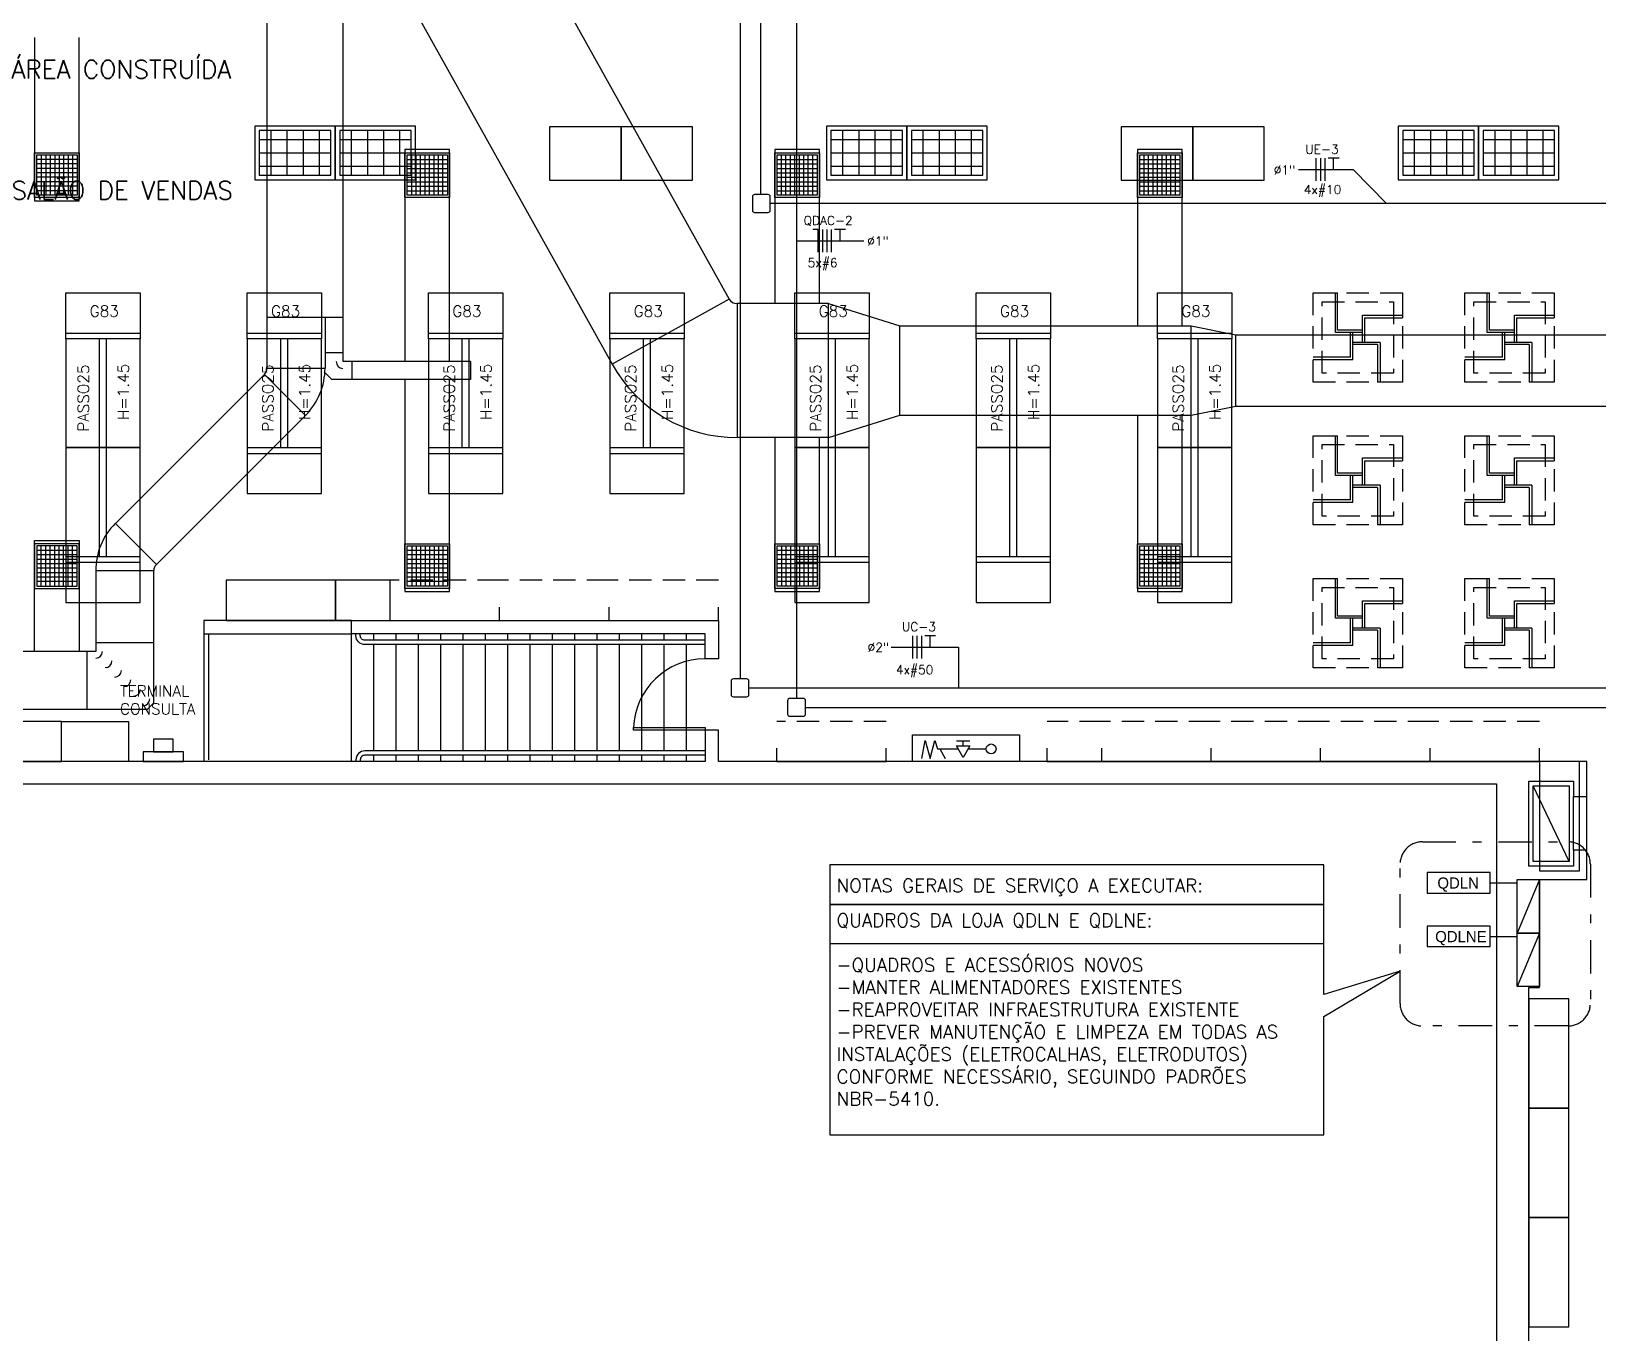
# Model space of a CAD drawing. Header units: metres. Extents: x -367 to 374, y -238 to 224.
# Drawn here: x 227.61 to 245.14, y 193.85 to 208.43 of the extents above; entities that cross this region are included whole.
import ezdxf
from ezdxf.enums import TextEntityAlignment as Align

# ---------------------------------------------------------------- set-up
doc = ezdxf.new("R2010")
doc.units = ezdxf.units.M
for name, pattern in [('CONTINOUS', [0]), ('CONTINU', [0]), ('DASHDOT2', [0.5, 0.25, -0.125, 0, -0.125]), ('LA_BAU_BASES GERAIS_R00$0$LA_BAU_MERC_R01$0$HIDDEN', [0.375, 0.25, -0.125])]:
    doc.linetypes.add(name, pattern=pattern)
for name, color, linetype in [('EL-FIO', 3, 'Continuous'), ('ELE-ALIMENTADORES', 160, 'Continuous'), ('ELETRODUTO', 3, 'Continuous'), ('FOLHA', 2, 'Continuous'), ('LA_BAU_BASES GERAIS_R00$0$ARQ-XREF-ATT', 8, 'Continuous'), ('LA_BAU_BASES GERAIS_R00$0$BASE', 253, 'Continuous'), ('LA_BAU_BASES GERAIS_R00$0$dutos', 31, 'Continuous'), ('LA_BAU_BASES GERAIS_R00$0$QUADROS', 7, 'Continuous')]:
    doc.layers.add(name, color=color, linetype=linetype)
doc.styles.add('LA_BAU_BASES GERAIS_R00$0$LA_BAU_MERC_R01$0$R40-125-RS', font='romans.shx', dxfattribs={"height": 0.1248})
doc.styles.add('LA_BAU_BASES GERAIS_R00$0$LA_BAU_MERC_R01$0$RS80', font='ROMANS', dxfattribs={"height": 0.18})
doc.styles.add('LA_BAU_BASES GERAIS_R00$0$R60-125-RS', font='romans.shx', dxfattribs={"height": 0.19})
doc.styles.add('LA_BAU_BASES GERAIS_R00$0$R80-100-RS', font='romans.shx', dxfattribs={"height": 0.203})
doc.styles.add('LA_BAU_BASES GERAIS_R00$0$Standard', font='txt')
doc.styles.get("Standard").update_dxf_attribs({"font": 'romans.shx'})

# ---------------------------------------------------------------- blocks, each defined once
blk = doc.blocks.new('LA_BAU_BASES GERAIS_R00$0$LA_BAU_ALVENARIA TÉRREO_R01')
at = {"layer": 'LA_BAU_BASES GERAIS_R00$0$BASE', "linetype": 'Continuous'}
for p, q in [((229.54, 201.68), (229.54, 200.25)), ((229.59, 201.68), (229.59, 200.269)), ((231.19, 200.25), (231.19, 201.68)), ((231.44, 201.61), (231.44, 201.68)), ((231.69, 201.61), (231.69, 201.68)), ((231.94, 201.61), (231.94, 201.68)), ((232.19, 201.61), (232.19, 201.68)), ((232.44, 201.61), (232.44, 201.68)), ((232.69, 201.61), (232.69, 201.68)), ((232.94, 201.61), (232.94, 201.68)), ((233.19, 201.61), (233.19, 201.68)), ((233.44, 201.61), (233.44, 201.68)), ((233.69, 201.61), (233.69, 201.68)), ((233.94, 201.61), (233.94, 201.68)), ((234.19, 201.61), (234.19, 201.68)), ((234.44, 201.61), (234.44, 201.68)), ((234.69, 201.61), (234.69, 201.68)), ((234.94, 201.61), (234.94, 201.68)), ((231.44, 200.37), (231.44, 201.56)), ((231.69, 200.37), (231.69, 201.56)), ((231.94, 200.37), (231.94, 201.56)), ((232.19, 200.37), (232.19, 201.56)), ((232.44, 200.37), (232.44, 201.56)), ((232.69, 200.37), (232.69, 201.56)), ((232.94, 200.37), (232.94, 201.56)), ((233.19, 200.37), (233.19, 201.56)), ((233.44, 200.37), (233.44, 201.56)), ((233.69, 200.37), (233.69, 201.56)), ((233.94, 200.37), (233.94, 201.56)), ((234.19, 200.37), (234.19, 201.56)), ((234.44, 200.37), (234.44, 201.56)), ((234.69, 200.37), (234.69, 201.56)), ((234.94, 200.37), (234.94, 201.56)), ((237.575, 200.285), (237.612, 200.487)), ((237.612, 200.487), (237.671, 200.285)), ((237.671, 200.285), (237.721, 200.487)), ((237.721, 200.487), (237.751, 200.392)), ((237.964, 200.482), (238.115, 200.482)), ((238.039, 200.427), (238.039, 200.482)), ((231.44, 200.25), (231.44, 200.32)), ((231.69, 200.25), (231.69, 200.32)), ((231.94, 200.25), (231.94, 200.32)), ((232.19, 200.25), (232.19, 200.32)), ((232.44, 200.25), (232.44, 200.32)), ((232.69, 200.25), (232.69, 200.32)), ((232.94, 200.25), (232.94, 200.32)), ((233.19, 200.25), (233.19, 200.32)), ((233.44, 200.25), (233.44, 200.32)), ((233.69, 200.25), (233.69, 200.32)), ((233.94, 200.25), (233.94, 200.32)), ((234.19, 200.25), (234.19, 200.32)), ((234.44, 200.25), (234.44, 200.32)), ((234.69, 200.25), (234.69, 200.32)), ((234.94, 200.25), (234.94, 200.32)), ((237.751, 200.392), (237.984, 200.392)), ((237.776, 200.391), (237.838, 200.285)), ((238.094, 200.392), (238.297, 200.392)), ((244.822, 199.13), (244.42, 199.98)), ((244.872, 199.259), (244.872, 199.86)), ((245.022, 199.259), (245.022, 199.86))]:
    blk.add_line(p, q, dxfattribs=at)
for points in [[(231.19, 201.83), (229.54, 201.83), (229.54, 201.68), (231.19, 201.68)], [(244.37, 177.984), (244.37, 197.72), (244.49, 197.72), (244.49, 198.93), (245.022, 198.93), (245.022, 199.259), (244.872, 199.259), (244.872, 199.08), (244.37, 199.08), (244.37, 200.03), (244.872, 200.03), (244.872, 199.86), (245.022, 199.86), (245.022, 200.25), (235.3, 200.25), (235.3, 200.601), (235.15, 200.601), (235.15, 200.25), (200.064, 200.25)], [(200.03, 200.25), (200, 200.25), (200, 200), (244.01, 200), (244.01, 177.95), (244.37, 177.95), (244.37, 177.95)]]:
    blk.add_lwpolyline(points, dxfattribs=at)
for points in [[(235.15, 201.401), (235.15, 201.68), (231.19, 201.68), (231.19, 201.83), (235.3, 201.83), (235.3, 201.401)], [(234.35, 200.601), (234.35, 200.631), (235.15, 200.631), (235.15, 200.601)], [(237.47, 200.25), (237.47, 200.55), (238.67, 200.55), (238.67, 200.25)], [(237.964, 200.427), (238.115, 200.427), (238.039, 200.296)], [(244.42, 199.13), (244.42, 199.98), (244.822, 199.98), (244.822, 199.13)]]:
    blk.add_lwpolyline(points, close=True, dxfattribs=at)
for points in [[(235.15, 201.56), (231.34, 201.56, -0.414214), (231.24, 201.66), (231.24, 201.68)], [(235.15, 201.61), (231.34, 201.61, -0.414214), (231.29, 201.66), (231.29, 201.68)], [(235.15, 200.37), (231.34, 200.37, 0.414214), (231.24, 200.27), (231.24, 200.25)], [(235.15, 200.32), (231.34, 200.32, 0.414214), (231.29, 200.27), (231.29, 200.25)]]:
    blk.add_lwpolyline(points, format="xyb", dxfattribs=at)
blk.add_circle((238.352, 200.392), 0.0549, dxfattribs=at)
blk.add_arc((235.149, 200.601), 0.8, 89.9598, 177.8524, dxfattribs=at)
blk = doc.blocks.new('LA_BAU_BASES GERAIS_R00$0$LA_BAU_MERC_R01')
at = {"layer": 'LA_BAU_BASES GERAIS_R00$0$BASE'}
for p, q in [((230.109, 207.367), (230.109, 206.767)), ((231.009, 207.367), (230.109, 207.367)), ((230.159, 207.317), (230.159, 206.817)), ((230.959, 207.317), (230.159, 207.317)), ((230.289, 207.317), (230.289, 206.817)), ((230.469, 207.317), (230.469, 206.817)), ((230.649, 207.317), (230.649, 206.817)), ((230.829, 207.317), (230.829, 206.817)), ((230.959, 206.817), (230.959, 207.317)), ((231.009, 206.767), (231.009, 207.367)), ((231.009, 207.367), (231.009, 206.767)), ((231.909, 207.367), (231.009, 207.367)), ((231.059, 207.317), (231.059, 206.817)), ((231.859, 207.317), (231.059, 207.317)), ((231.189, 207.317), (231.189, 206.817)), ((231.369, 207.317), (231.369, 206.817)), ((231.549, 207.317), (231.549, 206.817)), ((231.729, 207.317), (231.729, 206.817)), ((231.859, 206.817), (231.859, 207.317)), ((231.909, 206.767), (231.909, 207.367)), ((233.409, 207.361), (233.409, 206.761)), ((234.209, 207.361), (233.409, 207.361)), ((234.209, 207.361), (234.209, 206.761)), ((235.009, 207.361), (234.209, 207.361)), ((234.209, 206.761), (234.209, 207.361)), ((235.009, 206.761), (235.009, 207.361)), ((236.509, 207.367), (236.509, 206.767)), ((237.409, 207.367), (236.509, 207.367)), ((236.559, 207.317), (236.559, 206.817)), ((237.359, 207.317), (236.559, 207.317)), ((236.689, 207.317), (236.689, 206.817)), ((236.869, 207.317), (236.869, 206.817)), ((237.049, 207.317), (237.049, 206.817)), ((237.229, 207.317), (237.229, 206.817)), ((237.359, 206.817), (237.359, 207.317)), ((237.409, 206.767), (237.409, 207.367)), ((237.409, 207.367), (237.409, 206.767)), ((238.309, 207.367), (237.409, 207.367)), ((237.459, 207.317), (237.459, 206.817)), ((238.259, 207.317), (237.459, 207.317)), ((237.589, 207.317), (237.589, 206.817)), ((237.769, 207.317), (237.769, 206.817)), ((237.949, 207.317), (237.949, 206.817)), ((238.129, 207.317), (238.129, 206.817)), ((238.259, 206.817), (238.259, 207.317)), ((238.309, 206.767), (238.309, 207.367)), ((239.809, 207.361), (239.809, 206.761)), ((240.609, 207.361), (239.809, 207.361)), ((240.609, 207.361), (240.609, 206.761)), ((241.409, 207.361), (240.609, 207.361)), ((240.609, 206.761), (240.609, 207.361)), ((241.409, 206.761), (241.409, 207.361)), ((242.909, 207.367), (242.909, 206.767)), ((243.809, 207.367), (242.909, 207.367)), ((242.959, 207.317), (242.959, 206.817)), ((243.759, 207.317), (242.959, 207.317)), ((243.089, 207.317), (243.089, 206.817)), ((243.269, 207.317), (243.269, 206.817)), ((243.449, 207.317), (243.449, 206.817)), ((243.629, 207.317), (243.629, 206.817)), ((243.759, 206.817), (243.759, 207.317)), ((243.809, 206.767), (243.809, 207.367)), ((243.809, 207.367), (243.809, 206.767)), ((244.709, 207.367), (243.809, 207.367)), ((243.859, 207.317), (243.859, 206.817)), ((244.659, 207.317), (243.859, 207.317)), ((243.989, 207.317), (243.989, 206.817)), ((244.169, 207.317), (244.169, 206.817)), ((244.349, 207.317), (244.349, 206.817)), ((244.529, 207.317), (244.529, 206.817)), ((244.659, 206.817), (244.659, 207.317)), ((244.709, 206.767), (244.709, 207.367)), ((230.159, 207.217), (230.959, 207.217)), ((231.059, 207.217), (231.859, 207.217)), ((236.559, 207.217), (237.359, 207.217)), ((237.459, 207.217), (238.259, 207.217)), ((242.959, 207.217), (243.759, 207.217)), ((243.859, 207.217), (244.659, 207.217)), ((230.159, 207.067), (230.959, 207.067)), ((230.159, 206.917), (230.959, 206.917)), ((231.059, 207.067), (231.859, 207.067)), ((231.059, 206.917), (231.859, 206.917)), ((236.559, 207.067), (237.359, 207.067)), ((236.559, 206.917), (237.359, 206.917)), ((237.459, 207.067), (238.259, 207.067)), ((237.459, 206.917), (238.259, 206.917)), ((242.959, 207.067), (243.759, 207.067)), ((242.959, 206.917), (243.759, 206.917)), ((243.859, 207.067), (244.659, 207.067)), ((243.859, 206.917), (244.659, 206.917)), ((230.109, 206.767), (231.009, 206.767)), ((230.159, 206.817), (230.959, 206.817)), ((231.009, 206.767), (231.909, 206.767)), ((231.059, 206.817), (231.859, 206.817)), ((233.409, 206.761), (234.209, 206.761)), ((234.209, 206.761), (235.009, 206.761)), ((236.509, 206.767), (237.409, 206.767)), ((236.559, 206.817), (237.359, 206.817)), ((237.409, 206.767), (238.309, 206.767)), ((237.459, 206.817), (238.259, 206.817)), ((239.809, 206.761), (240.609, 206.761)), ((240.609, 206.761), (241.409, 206.761)), ((242.909, 206.767), (243.809, 206.767)), ((242.959, 206.817), (243.759, 206.817)), ((243.809, 206.767), (244.709, 206.767)), ((243.859, 206.817), (244.659, 206.817)), ((242.206, 205.5), (242.231, 205.5)), ((243.906, 205.5), (243.931, 205.5)), ((242.956, 205.25), (242.956, 205.22)), ((244.656, 205.25), (244.656, 205.22)), ((228.825, 204.986), (227.995, 204.986)), ((227.995, 204.986), (227.995, 203.766)), ((228.37, 203.766), (228.37, 204.986)), ((228.45, 203.766), (228.45, 204.986)), ((228.825, 203.766), (228.825, 204.986)), ((230.855, 204.986), (230.025, 204.986)), ((230.025, 204.986), (230.025, 203.766)), ((230.4, 203.766), (230.4, 204.986)), ((230.48, 203.766), (230.48, 204.986)), ((230.855, 203.766), (230.855, 204.986)), ((232.885, 204.986), (232.055, 204.986)), ((232.055, 204.986), (232.055, 203.766)), ((232.43, 203.766), (232.43, 204.986)), ((232.51, 203.766), (232.51, 204.986)), ((232.885, 203.766), (232.885, 204.986)), ((234.915, 204.986), (234.085, 204.986)), ((234.085, 204.986), (234.085, 203.766)), ((234.46, 203.766), (234.46, 204.986)), ((234.54, 203.766), (234.54, 204.986)), ((234.915, 203.766), (234.915, 204.986)), ((236.986, 204.986), (236.156, 204.986)), ((236.156, 204.986), (236.156, 203.766)), ((236.531, 203.766), (236.531, 204.986)), ((236.611, 203.766), (236.611, 204.986)), ((236.986, 203.766), (236.986, 204.986)), ((239.016, 204.986), (238.186, 204.986)), ((238.186, 204.986), (238.186, 203.766)), ((238.561, 203.766), (238.561, 204.986)), ((238.641, 203.766), (238.641, 204.986)), ((239.016, 203.766), (239.016, 204.986)), ((241.046, 204.986), (240.216, 204.986)), ((240.216, 204.986), (240.216, 203.766)), ((240.591, 203.766), (240.591, 204.986)), ((240.671, 203.766), (240.671, 204.986)), ((241.046, 203.766), (241.046, 204.986)), ((242.706, 204.5), (242.676, 204.5)), ((244.406, 204.5), (244.376, 204.5)), ((228.825, 203.766), (227.995, 203.766)), ((227.995, 203.766), (227.995, 202.546)), ((227.995, 203.766), (228.825, 203.766)), ((228.37, 202.546), (228.37, 203.766)), ((228.45, 202.546), (228.45, 203.766)), ((228.825, 202.546), (228.825, 203.766)), ((230.025, 203.766), (230.855, 203.766)), ((232.055, 203.766), (232.885, 203.766)), ((234.085, 203.766), (234.915, 203.766)), ((236.156, 203.766), (236.986, 203.766)), ((236.986, 203.766), (236.156, 203.766)), ((236.156, 203.766), (236.156, 202.546)), ((236.531, 202.546), (236.531, 203.766)), ((236.611, 202.546), (236.611, 203.766)), ((236.986, 202.546), (236.986, 203.766)), ((238.186, 203.766), (239.016, 203.766)), ((239.016, 203.766), (238.186, 203.766)), ((238.186, 203.766), (238.186, 202.546)), ((238.561, 202.546), (238.561, 203.766)), ((238.641, 202.546), (238.641, 203.766)), ((239.016, 202.546), (239.016, 203.766)), ((240.216, 203.766), (241.046, 203.766)), ((241.046, 203.766), (240.216, 203.766)), ((240.216, 203.766), (240.216, 202.546)), ((240.591, 202.546), (240.591, 203.766)), ((240.671, 202.546), (240.671, 203.766)), ((241.046, 202.546), (241.046, 203.766)), ((242.206, 203.9), (242.231, 203.9)), ((243.906, 203.9), (243.931, 203.9)), ((242.956, 203.65), (242.956, 203.62)), ((244.656, 203.65), (244.656, 203.62)), ((242.706, 202.9), (242.676, 202.9)), ((244.406, 202.9), (244.376, 202.9)), ((227.995, 202.546), (228.825, 202.546)), ((236.156, 202.546), (236.986, 202.546)), ((238.186, 202.546), (239.016, 202.546)), ((240.216, 202.546), (241.046, 202.546)), ((229.787, 202.28), (229.787, 201.83)), ((231.012, 202.28), (229.787, 202.28)), ((231.012, 202.28), (231.012, 201.83)), ((231.625, 202.28), (231.012, 202.28)), ((231.012, 201.83), (231.012, 202.28)), ((231.625, 201.83), (231.625, 202.28)), ((242.206, 202.3), (242.231, 202.3)), ((243.906, 202.3), (243.931, 202.3)), ((242.956, 202.05), (242.956, 202.02)), ((244.656, 202.05), (244.656, 202.02)), ((229.787, 201.83), (231.012, 201.83)), ((231.012, 201.83), (231.625, 201.83)), ((231.625, 201.83), (231.625, 201.98)), ((231.625, 201.83), (232.85, 201.83)), ((232.85, 201.83), (232.85, 201.98)), ((232.85, 201.83), (232.85, 201.98)), ((232.85, 201.83), (234.075, 201.83)), ((234.075, 201.83), (234.075, 201.98)), ((234.075, 201.83), (234.075, 201.98)), ((234.075, 201.83), (235.3, 201.83)), ((235.3, 201.83), (235.3, 201.98)), ((242.706, 201.3), (242.676, 201.3)), ((244.406, 201.3), (244.376, 201.3)), ((227.946, 200.7), (226.721, 200.7)), ((227.946, 200.7), (228.696, 200.7)), ((227.946, 200.25), (227.946, 200.7)), ((227.946, 200.25), (227.946, 200.7)), ((228.696, 200.7), (228.696, 200.25)), ((229.195, 200.5), (228.975, 200.5)), ((228.975, 200.5), (228.975, 200.36)), ((229.195, 200.36), (229.195, 200.5)), ((229.31, 200.36), (228.86, 200.36)), ((228.86, 200.36), (228.86, 200.25)), ((228.975, 200.36), (229.195, 200.36)), ((229.31, 200.25), (229.31, 200.36)), ((235.951, 200.25), (235.951, 200.4)), ((237.176, 200.25), (237.176, 200.4)), ((238.978, 200.25), (238.978, 200.4)), ((239.59, 200.25), (239.59, 200.4)), ((239.59, 200.25), (239.59, 200.4)), ((240.815, 200.25), (240.815, 200.4)), ((240.815, 200.25), (240.815, 200.4)), ((242.04, 200.25), (242.04, 200.4)), ((242.04, 200.25), (242.04, 200.4)), ((243.265, 200.25), (243.265, 200.4)), ((243.265, 200.25), (243.265, 200.4)), ((244.49, 200.25), (244.49, 200.4)), ((226.721, 200.25), (227.946, 200.25)), ((228.696, 200.25), (227.946, 200.25)), ((228.86, 200.25), (229.31, 200.25)), ((235.951, 200.25), (237.176, 200.25)), ((238.978, 200.25), (239.59, 200.25)), ((239.59, 200.25), (240.815, 200.25)), ((240.815, 200.25), (242.04, 200.25)), ((242.04, 200.25), (243.265, 200.25)), ((243.265, 200.25), (244.49, 200.25)), ((244.49, 200.25), (244.49, 199.025)), ((244.94, 200.25), (244.49, 200.25)), ((244.94, 199.025), (244.94, 200.25)), ((244.49, 199.025), (244.94, 199.025)), ((244.37, 197.594), (244.37, 196.369)), ((244.82, 197.594), (244.37, 197.594)), ((244.82, 196.369), (244.82, 197.594)), ((244.37, 196.369), (244.82, 196.369)), ((244.37, 196.369), (244.37, 195.144)), ((244.82, 196.369), (244.37, 196.369)), ((244.82, 195.144), (244.82, 196.369)), ((244.37, 195.144), (244.82, 195.144)), ((244.37, 195.144), (244.37, 193.919)), ((244.82, 195.144), (244.37, 195.144)), ((244.82, 193.919), (244.82, 195.144)), ((244.37, 193.919), (244.82, 193.919))]:
    blk.add_line(p, q, dxfattribs=at)
at = {"layer": 'LA_BAU_BASES GERAIS_R00$0$BASE', "linetype": 'Continuous'}
for p, q in [((227.995, 205.5), (228.825, 205.5)), ((227.995, 204.986), (227.995, 205.5)), ((228.825, 205.5), (228.825, 204.986)), ((230.025, 205.5), (230.855, 205.5)), ((230.025, 204.986), (230.025, 205.5)), ((230.855, 205.5), (230.855, 204.986)), ((232.055, 205.5), (232.885, 205.5)), ((232.055, 204.986), (232.055, 205.5)), ((232.885, 205.5), (232.885, 204.986)), ((234.085, 205.5), (234.915, 205.5)), ((234.085, 204.986), (234.085, 205.5)), ((234.915, 205.5), (234.915, 204.986)), ((236.156, 205.5), (236.986, 205.5)), ((236.156, 204.986), (236.156, 205.5)), ((236.986, 205.5), (236.986, 204.986)), ((238.186, 205.5), (239.016, 205.5)), ((238.186, 204.986), (238.186, 205.5)), ((239.016, 205.5), (239.016, 204.986)), ((240.216, 205.5), (241.046, 205.5)), ((240.216, 204.986), (240.216, 205.5)), ((241.046, 205.5), (241.046, 204.986)), ((242.206, 205.055), (242.206, 205.5)), ((242.231, 205.08), (242.231, 205.5)), ((243.906, 205.055), (243.906, 205.5)), ((243.931, 205.08), (243.931, 205.5)), ((242.511, 204.945), (242.511, 205.25)), ((242.511, 205.25), (242.956, 205.25)), ((242.536, 204.945), (242.536, 205.22)), ((242.536, 205.22), (242.956, 205.22)), ((244.211, 204.945), (244.211, 205.25)), ((244.211, 205.25), (244.656, 205.25)), ((244.236, 204.945), (244.236, 205.22)), ((244.236, 205.22), (244.656, 205.22)), ((227.995, 205.05), (228.825, 205.05)), ((230.025, 205.05), (230.855, 205.05)), ((232.055, 205.05), (232.885, 205.05)), ((234.085, 205.05), (234.915, 205.05)), ((236.156, 205.05), (236.986, 205.05)), ((238.186, 205.05), (239.016, 205.05)), ((240.216, 205.05), (241.046, 205.05)), ((242.511, 205.055), (242.206, 205.055)), ((242.511, 205.08), (242.231, 205.08)), ((242.376, 204.78), (242.376, 205.055)), ((242.401, 204.75), (242.401, 205.055)), ((244.211, 205.055), (243.906, 205.055)), ((244.211, 205.08), (243.931, 205.08)), ((244.076, 204.78), (244.076, 205.055)), ((244.101, 204.75), (244.101, 205.055)), ((242.706, 204.945), (242.401, 204.945)), ((242.676, 204.92), (242.401, 204.92)), ((242.676, 204.92), (242.676, 204.5)), ((242.706, 204.945), (242.706, 204.5)), ((244.406, 204.945), (244.101, 204.945)), ((244.376, 204.92), (244.101, 204.92)), ((244.376, 204.92), (244.376, 204.5)), ((244.406, 204.945), (244.406, 204.5)), ((242.376, 204.78), (241.956, 204.78)), ((242.401, 204.75), (241.956, 204.75)), ((244.076, 204.78), (243.656, 204.78)), ((244.101, 204.75), (243.656, 204.75)), ((230.025, 203.766), (230.025, 203.252)), ((230.025, 203.766), (230.025, 203.702)), ((230.855, 203.252), (230.855, 203.766)), ((230.855, 203.702), (230.855, 203.766)), ((232.055, 203.766), (232.055, 203.252)), ((232.055, 203.766), (232.055, 203.702)), ((232.885, 203.252), (232.885, 203.766)), ((232.885, 203.702), (232.885, 203.766)), ((234.085, 203.766), (234.085, 203.252)), ((234.085, 203.766), (234.085, 203.702)), ((234.915, 203.252), (234.915, 203.766)), ((234.915, 203.702), (234.915, 203.766)), ((242.206, 203.455), (242.206, 203.9)), ((242.231, 203.48), (242.231, 203.9)), ((243.906, 203.455), (243.906, 203.9)), ((243.931, 203.48), (243.931, 203.9)), ((230.025, 203.702), (230.855, 203.702)), ((230.025, 203.702), (230.855, 203.702)), ((232.055, 203.702), (232.885, 203.702)), ((232.055, 203.702), (232.885, 203.702)), ((234.085, 203.702), (234.915, 203.702)), ((234.085, 203.702), (234.915, 203.702)), ((242.511, 203.345), (242.511, 203.65)), ((242.511, 203.65), (242.956, 203.65)), ((242.536, 203.345), (242.536, 203.62)), ((242.536, 203.62), (242.956, 203.62)), ((244.211, 203.345), (244.211, 203.65)), ((244.211, 203.65), (244.656, 203.65)), ((244.236, 203.345), (244.236, 203.62)), ((244.236, 203.62), (244.656, 203.62)), ((242.511, 203.455), (242.206, 203.455)), ((242.511, 203.48), (242.231, 203.48)), ((242.376, 203.18), (242.376, 203.455)), ((242.401, 203.15), (242.401, 203.455)), ((244.211, 203.455), (243.906, 203.455)), ((244.211, 203.48), (243.931, 203.48)), ((244.076, 203.18), (244.076, 203.455)), ((244.101, 203.15), (244.101, 203.455)), ((230.025, 203.252), (230.855, 203.252)), ((232.055, 203.252), (232.885, 203.252)), ((234.085, 203.252), (234.915, 203.252)), ((242.706, 203.345), (242.401, 203.345)), ((242.676, 203.32), (242.401, 203.32)), ((242.676, 203.32), (242.676, 202.9)), ((242.706, 203.345), (242.706, 202.9)), ((244.406, 203.345), (244.101, 203.345)), ((244.376, 203.32), (244.101, 203.32)), ((244.376, 203.32), (244.376, 202.9)), ((244.406, 203.345), (244.406, 202.9)), ((242.376, 203.18), (241.956, 203.18)), ((242.401, 203.15), (241.956, 203.15)), ((244.076, 203.18), (243.656, 203.18)), ((244.101, 203.15), (243.656, 203.15)), ((227.995, 202.546), (227.995, 202.032)), ((227.995, 202.546), (227.995, 202.482)), ((228.825, 202.032), (228.825, 202.546)), ((228.825, 202.482), (228.825, 202.546)), ((236.156, 202.546), (236.156, 202.032)), ((236.986, 202.032), (236.986, 202.546)), ((238.186, 202.546), (238.186, 202.032)), ((239.016, 202.032), (239.016, 202.546)), ((240.216, 202.546), (240.216, 202.032)), ((241.046, 202.032), (241.046, 202.546)), ((227.995, 202.482), (228.825, 202.482)), ((227.995, 202.482), (228.825, 202.482)), ((236.156, 202.482), (236.986, 202.482)), ((238.186, 202.482), (239.016, 202.482)), ((240.216, 202.482), (241.046, 202.482)), ((242.206, 201.855), (242.206, 202.3)), ((242.231, 201.88), (242.231, 202.3)), ((243.906, 201.855), (243.906, 202.3)), ((243.931, 201.88), (243.931, 202.3)), ((227.995, 202.032), (228.825, 202.032)), ((236.156, 202.032), (236.986, 202.032)), ((238.186, 202.032), (239.016, 202.032)), ((240.216, 202.032), (241.046, 202.032)), ((242.511, 201.745), (242.511, 202.05)), ((242.511, 202.05), (242.956, 202.05)), ((242.536, 201.745), (242.536, 202.02)), ((242.536, 202.02), (242.956, 202.02)), ((244.211, 201.745), (244.211, 202.05)), ((244.211, 202.05), (244.656, 202.05)), ((244.236, 201.745), (244.236, 202.02)), ((244.236, 202.02), (244.656, 202.02)), ((242.511, 201.855), (242.206, 201.855)), ((242.511, 201.88), (242.231, 201.88)), ((242.376, 201.58), (242.376, 201.855)), ((242.401, 201.55), (242.401, 201.855)), ((244.211, 201.855), (243.906, 201.855)), ((244.211, 201.88), (243.931, 201.88)), ((244.076, 201.58), (244.076, 201.855)), ((244.101, 201.55), (244.101, 201.855)), ((242.706, 201.745), (242.401, 201.745)), ((242.676, 201.72), (242.401, 201.72)), ((242.676, 201.72), (242.676, 201.3)), ((242.706, 201.745), (242.706, 201.3)), ((244.406, 201.745), (244.101, 201.745)), ((244.376, 201.72), (244.101, 201.72)), ((244.376, 201.72), (244.376, 201.3)), ((244.406, 201.745), (244.406, 201.3)), ((242.376, 201.58), (241.956, 201.58)), ((242.401, 201.55), (241.956, 201.55)), ((244.076, 201.58), (243.656, 201.58)), ((244.101, 201.55), (243.656, 201.55))]:
    blk.add_line(p, q, dxfattribs=at)
at = {"layer": 'LA_BAU_BASES GERAIS_R00$0$BASE', "linetype": 'LA_BAU_BASES GERAIS_R00$0$LA_BAU_MERC_R01$0$HIDDEN'}
for p, q in [((241.956, 205.5), (242.956, 205.5)), ((241.956, 204.5), (241.956, 205.5)), ((242.056, 205.4), (242.856, 205.4)), ((242.056, 204.6), (242.056, 205.4)), ((242.856, 205.4), (242.856, 204.6)), ((242.956, 205.5), (242.956, 204.5)), ((243.656, 205.5), (244.656, 205.5)), ((243.656, 204.5), (243.656, 205.5)), ((243.756, 205.4), (244.556, 205.4)), ((243.756, 204.6), (243.756, 205.4)), ((244.556, 205.4), (244.556, 204.6)), ((244.656, 205.5), (244.656, 204.5)), ((242.956, 204.5), (241.956, 204.5)), ((242.856, 204.6), (242.056, 204.6)), ((244.656, 204.5), (243.656, 204.5)), ((244.556, 204.6), (243.756, 204.6)), ((241.956, 203.9), (242.956, 203.9)), ((241.956, 202.9), (241.956, 203.9)), ((242.056, 203.8), (242.856, 203.8)), ((242.056, 203), (242.056, 203.8)), ((242.856, 203.8), (242.856, 203)), ((242.956, 203.9), (242.956, 202.9)), ((243.656, 203.9), (244.656, 203.9)), ((243.656, 202.9), (243.656, 203.9)), ((243.756, 203.8), (244.556, 203.8)), ((243.756, 203), (243.756, 203.8)), ((244.556, 203.8), (244.556, 203)), ((244.656, 203.9), (244.656, 202.9)), ((242.956, 202.9), (241.956, 202.9)), ((242.856, 203), (242.056, 203)), ((244.656, 202.9), (243.656, 202.9)), ((244.556, 203), (243.756, 203)), ((232.85, 202.28), (231.625, 202.28)), ((234.075, 202.28), (232.85, 202.28)), ((235.3, 202.28), (234.075, 202.28)), ((241.956, 202.3), (242.956, 202.3)), ((241.956, 201.3), (241.956, 202.3)), ((242.056, 202.2), (242.856, 202.2)), ((242.056, 201.4), (242.056, 202.2)), ((242.856, 202.2), (242.856, 201.4)), ((242.956, 202.3), (242.956, 201.3)), ((243.656, 202.3), (244.656, 202.3)), ((243.656, 201.3), (243.656, 202.3)), ((243.756, 202.2), (244.556, 202.2)), ((243.756, 201.4), (243.756, 202.2)), ((244.556, 202.2), (244.556, 201.4)), ((244.656, 202.3), (244.656, 201.3)), ((242.856, 201.4), (242.056, 201.4)), ((244.556, 201.4), (243.756, 201.4)), ((242.956, 201.3), (241.956, 201.3)), ((244.656, 201.3), (243.656, 201.3)), ((237.176, 200.7), (235.951, 200.7)), ((239.59, 200.7), (238.978, 200.7)), ((240.815, 200.7), (239.59, 200.7)), ((242.04, 200.7), (240.815, 200.7)), ((243.265, 200.7), (242.04, 200.7)), ((244.49, 200.7), (243.265, 200.7))]:
    blk.add_line(p, q, dxfattribs=at)
at = {"layer": 'LA_BAU_BASES GERAIS_R00$0$BASE', "style": 'LA_BAU_BASES GERAIS_R00$0$LA_BAU_MERC_R01$0$R40-125-RS'}
for s, p in [('G83', (228.26, 205.232)), ('G83', (230.29, 205.232)), ('G83', (232.32, 205.232)), ('G83', (234.35, 205.232)), ('G83', (236.421, 205.232)), ('G83', (238.451, 205.232)), ('G83', (240.481, 205.232)), ('TERMINAL', (228.599, 200.978, -1.047)), ('CONSULTA', (228.599, 200.777, -1.047))]:
    blk.add_text(s, height=0.1248, dxfattribs=at).set_placement(p)
for s, p in [('PASSO25', (228.252, 203.943)), ('H=1.45', (228.699, 204.074)), ('PASSO25', (230.318, 203.943)), ('H=1.45', (230.729, 204.074)), ('PASSO25', (232.348, 203.943)), ('H=1.45', (232.759, 204.074)), ('PASSO25', (234.378, 203.943)), ('H=1.45', (234.789, 204.074)), ('PASSO25', (236.449, 203.943)), ('H=1.45', (236.86, 204.074)), ('PASSO25', (238.479, 203.943)), ('H=1.45', (238.89, 204.074)), ('PASSO25', (240.509, 203.943)), ('H=1.45', (240.92, 204.074))]:
    blk.add_text(s, height=0.1248, rotation=89.9999, dxfattribs=at).set_placement(p)
at = {"layer": 'LA_BAU_BASES GERAIS_R00$0$BASE', "text_generation_flag": 4}
for tag, height, rotation, style, p in [('CD H=1.45', 0.12, 180, 'LA_BAU_BASES GERAIS_R00$0$LA_BAU_MERC_R01$0$RS80', (261.738, 205.549)), ('CD H=1.45', 0.12, 180, 'LA_BAU_BASES GERAIS_R00$0$LA_BAU_MERC_R01$0$RS80', (262.989, 205.549)), ('CD H=2.25', 0.125, 270, 'LA_BAU_BASES GERAIS_R00$0$LA_BAU_MERC_R01$0$R40-125-RS', (266.17, 203.663)), ('CD H=1.45', 0.12, 180, 'LA_BAU_BASES GERAIS_R00$0$LA_BAU_MERC_R01$0$RS80', (261.354, 202.826)), ('CD H=1.45', 0.12, 180, 'LA_BAU_BASES GERAIS_R00$0$LA_BAU_MERC_R01$0$RS80', (262.605, 202.826)), ('CD H=1.45', 0.12, 180, 'LA_BAU_BASES GERAIS_R00$0$LA_BAU_MERC_R01$0$RS80', (263.857, 202.826)), ('CD H=1.45', 0.12, 180, 'LA_BAU_BASES GERAIS_R00$0$LA_BAU_MERC_R01$0$RS80', (265.108, 202.826))]:
    blk.add_attdef(tag, text='', height=height, rotation=rotation, dxfattribs=dict(at, style=style)).set_placement(p, align=Align.MIDDLE)
at = {"layer": 'LA_BAU_BASES GERAIS_R00$0$BASE', "style": 'LA_BAU_BASES GERAIS_R00$0$LA_BAU_MERC_R01$0$RS80', "text_generation_flag": 4}
for p in [(261.764, 204.896), (263.015, 204.896)]:
    blk.add_attdef('CD H=1.45', text='', height=0.12, dxfattribs=at).set_placement(p, align=Align.MIDDLE)
at = {"layer": 'LA_BAU_BASES GERAIS_R00$0$BASE', "style": 'LA_BAU_BASES GERAIS_R00$0$LA_BAU_MERC_R01$0$R40-125-RS'}
for p in [(246.243, 203.098), (247.393, 203.098), (248.543, 203.098), (249.693, 203.098), (250.843, 203.098), (246.243, 202.318), (247.393, 202.318), (248.543, 202.318), (249.693, 202.318), (250.843, 202.318)]:
    blk.add_attdef('TIPO', text='', height=0.125, rotation=180, dxfattribs=at).set_placement(p, align=Align.MIDDLE)
blk = doc.blocks.new('LA_BAU_BASES GERAIS_R00$0$A$C5BA41825')
at = {"layer": 'LA_BAU_BASES GERAIS_R00$0$dutos', "color": 251}
for p, q in [((-36.505, 33.053), (-36.505, 26.717)), ((-35.655, 32.772), (-35.655, 26.789)), ((-33.728, 31.789), (-31.33, 27.49)), ((-35.038, 31.058), (-32.64, 26.76)), ((-39.106, 30.418), (-39.106, 28.592)), ((-38.606, 28.592), (-38.606, 30.418)), ((-34.46, 29.165), (-34.96, 29.165)), ((-34.96, 29.165), (-34.96, 26.789)), ((-34.46, 26.789), (-34.46, 29.165)), ((-30.32, 29.165), (-30.82, 29.165)), ((-30.82, 29.165), (-30.82, 27.439)), ((-30.82, 28.628), (-30.82, 29.129)), ((-30.82, 29.129), (-30.32, 29.129)), ((-30.32, 27.439), (-30.32, 29.165)), ((-30.32, 29.129), (-30.32, 28.628)), ((-26.26, 29.165), (-26.76, 29.165)), ((-26.76, 29.165), (-26.76, 27.189)), ((-26.76, 28.628), (-26.76, 29.129)), ((-26.76, 29.129), (-26.26, 29.129)), ((-26.26, 27.189), (-26.26, 29.165)), ((-26.26, 29.129), (-26.26, 28.628)), ((-38.631, 29.054), (-39.081, 29.054)), ((-38.631, 29.004), (-39.081, 29.004)), ((-38.631, 28.954), (-39.081, 28.954)), ((-39.031, 29.104), (-39.031, 28.654)), ((-38.981, 29.104), (-38.981, 28.654)), ((-38.931, 29.104), (-38.931, 28.654)), ((-38.881, 29.104), (-38.881, 28.654)), ((-38.831, 29.104), (-38.831, 28.654)), ((-38.781, 29.104), (-38.781, 28.654)), ((-38.731, 29.104), (-38.731, 28.654)), ((-38.681, 29.104), (-38.681, 28.654)), ((-34.935, 29.054), (-34.485, 29.054)), ((-34.935, 29.004), (-34.485, 29.004)), ((-34.935, 28.954), (-34.485, 28.954)), ((-34.885, 28.654), (-34.885, 29.104)), ((-34.835, 28.654), (-34.835, 29.104)), ((-34.785, 28.654), (-34.785, 29.104)), ((-34.735, 28.654), (-34.735, 29.104)), ((-34.685, 28.654), (-34.685, 29.104)), ((-34.635, 28.654), (-34.635, 29.104)), ((-34.585, 28.654), (-34.585, 29.104)), ((-34.535, 28.654), (-34.535, 29.104)), ((-30.795, 28.654), (-30.795, 29.104)), ((-30.795, 29.104), (-30.345, 29.104)), ((-30.795, 29.054), (-30.345, 29.054)), ((-30.795, 29.004), (-30.345, 29.004)), ((-30.795, 28.954), (-30.345, 28.954)), ((-30.745, 28.654), (-30.745, 29.104)), ((-30.695, 28.654), (-30.695, 29.104)), ((-30.645, 28.654), (-30.645, 29.104)), ((-30.595, 28.654), (-30.595, 29.104)), ((-30.545, 28.654), (-30.545, 29.104)), ((-30.495, 28.654), (-30.495, 29.104)), ((-30.445, 28.654), (-30.445, 29.104)), ((-30.395, 28.654), (-30.395, 29.104)), ((-30.345, 29.104), (-30.345, 28.654)), ((-26.735, 28.654), (-26.735, 29.104)), ((-26.735, 29.104), (-26.285, 29.104)), ((-26.735, 29.054), (-26.285, 29.054)), ((-26.735, 29.004), (-26.285, 29.004)), ((-26.735, 28.954), (-26.285, 28.954)), ((-26.685, 28.654), (-26.685, 29.104)), ((-26.635, 28.654), (-26.635, 29.104)), ((-26.585, 28.654), (-26.585, 29.104)), ((-26.535, 28.654), (-26.535, 29.104)), ((-26.485, 28.654), (-26.485, 29.104)), ((-26.435, 28.654), (-26.435, 29.104)), ((-26.385, 28.654), (-26.385, 29.104)), ((-26.335, 28.654), (-26.335, 29.104)), ((-26.285, 29.104), (-26.285, 28.654)), ((-38.631, 28.904), (-39.081, 28.904)), ((-38.631, 28.854), (-39.081, 28.854)), ((-38.631, 28.804), (-39.081, 28.804)), ((-34.935, 28.904), (-34.485, 28.904)), ((-34.935, 28.854), (-34.485, 28.854)), ((-34.935, 28.804), (-34.485, 28.804)), ((-30.795, 28.904), (-30.345, 28.904)), ((-30.795, 28.854), (-30.345, 28.854)), ((-30.795, 28.804), (-30.345, 28.804)), ((-26.735, 28.904), (-26.285, 28.904)), ((-26.735, 28.854), (-26.285, 28.854)), ((-26.735, 28.804), (-26.285, 28.804)), ((-39.106, 28.592), (-38.606, 28.592)), ((-38.631, 28.754), (-39.081, 28.754)), ((-38.631, 28.704), (-39.081, 28.704)), ((-34.935, 28.754), (-34.485, 28.754)), ((-34.935, 28.704), (-34.485, 28.704)), ((-30.32, 28.628), (-30.82, 28.628)), ((-30.795, 28.754), (-30.345, 28.754)), ((-30.795, 28.704), (-30.345, 28.704)), ((-30.345, 28.654), (-30.795, 28.654)), ((-26.26, 28.628), (-26.76, 28.628)), ((-26.735, 28.754), (-26.285, 28.754)), ((-26.735, 28.704), (-26.285, 28.704)), ((-26.285, 28.654), (-26.735, 28.654)), ((-31.33, 27.49), (-32.64, 26.76)), ((-30.22, 27.439), (-31.243, 27.439)), ((-31.243, 27.439), (-31.243, 25.939)), ((-30.22, 25.939), (-30.22, 27.439)), ((-30.22, 27.439), (-29.42, 27.189)), ((-36.505, 27.289), (-35.655, 27.289)), ((-35.855, 27.289), (-35.855, 26.717)), ((-29.42, 26.189), (-29.42, 27.189)), ((-29.42, 27.189), (-26.16, 27.189)), ((-26.16, 26.189), (-26.16, 27.189)), ((-26.16, 27.189), (-25.66, 27.089)), ((-25.66, 26.289), (-25.66, 27.089)), ((-25.66, 27.089), (-19.789, 27.089)), ((-35.655, 26.889), (-35.855, 26.889)), ((-35.655, 26.889), (-35.855, 26.889)), ((-36.505, 26.717), (-35.855, 26.717)), ((-35.855, 26.664), (-35.78, 26.589)), ((-34.225, 26.789), (-35.655, 26.789)), ((-35.555, 26.789), (-35.555, 26.589)), ((-35.555, 26.789), (-35.555, 26.589)), ((-34.225, 26.789), (-34.225, 26.589)), ((-36.534, 26.646), (-38.202, 24.978)), ((-36.534, 26.646), (-36.074, 26.187)), ((-34.225, 26.589), (-35.78, 26.589)), ((-34.96, 26.589), (-34.96, 24.213)), ((-34.46, 24.213), (-34.46, 26.589)), ((-36.074, 26.187), (-37.743, 24.519)), ((-30.22, 25.939), (-29.42, 26.189)), ((-29.42, 26.189), (-26.16, 26.189)), ((-26.76, 26.189), (-26.76, 24.213)), ((-26.26, 24.213), (-26.26, 26.189)), ((-26.16, 26.189), (-25.66, 26.289)), ((-25.66, 26.289), (-19.789, 26.289)), ((-30.22, 25.939), (-31.243, 25.939)), ((-30.82, 25.939), (-30.82, 24.213)), ((-30.32, 24.213), (-30.32, 25.939)), ((-37.743, 24.519), (-38.202, 24.978)), ((-39.106, 23.543), (-39.106, 24.786)), ((-39.106, 24.786), (-38.606, 24.786)), ((-39.031, 24.275), (-39.031, 24.725)), ((-38.981, 24.275), (-38.981, 24.725)), ((-38.931, 24.275), (-38.931, 24.725)), ((-38.881, 24.275), (-38.881, 24.725)), ((-38.831, 24.275), (-38.831, 24.725)), ((-38.781, 24.275), (-38.781, 24.725)), ((-38.731, 24.275), (-38.731, 24.725)), ((-38.681, 24.275), (-38.681, 24.725)), ((-38.606, 24.786), (-38.606, 23.543)), ((-34.885, 24.725), (-34.885, 24.275)), ((-34.835, 24.725), (-34.835, 24.275)), ((-34.785, 24.725), (-34.785, 24.275)), ((-34.735, 24.725), (-34.735, 24.275)), ((-34.685, 24.725), (-34.685, 24.275)), ((-34.635, 24.725), (-34.635, 24.275)), ((-34.585, 24.725), (-34.585, 24.275)), ((-34.535, 24.725), (-34.535, 24.275)), ((-30.745, 24.725), (-30.745, 24.275)), ((-30.695, 24.725), (-30.695, 24.275)), ((-30.645, 24.725), (-30.645, 24.275)), ((-30.595, 24.725), (-30.595, 24.275)), ((-30.545, 24.725), (-30.545, 24.275)), ((-30.495, 24.725), (-30.495, 24.275)), ((-30.445, 24.725), (-30.445, 24.275)), ((-30.395, 24.725), (-30.395, 24.275)), ((-26.685, 24.725), (-26.685, 24.275)), ((-26.635, 24.725), (-26.635, 24.275)), ((-26.585, 24.725), (-26.585, 24.275)), ((-26.535, 24.725), (-26.535, 24.275)), ((-26.485, 24.725), (-26.485, 24.275)), ((-26.435, 24.725), (-26.435, 24.275)), ((-26.385, 24.725), (-26.385, 24.275)), ((-26.335, 24.725), (-26.335, 24.275)), ((-38.631, 24.675), (-39.081, 24.675)), ((-38.631, 24.625), (-39.081, 24.625)), ((-38.631, 24.575), (-39.081, 24.575)), ((-34.485, 24.675), (-34.935, 24.675)), ((-34.485, 24.625), (-34.935, 24.625)), ((-34.485, 24.575), (-34.935, 24.575)), ((-30.345, 24.675), (-30.795, 24.675)), ((-30.345, 24.625), (-30.795, 24.625)), ((-30.345, 24.575), (-30.795, 24.575)), ((-26.285, 24.675), (-26.735, 24.675)), ((-26.285, 24.625), (-26.735, 24.625)), ((-26.285, 24.575), (-26.735, 24.575)), ((-38.631, 24.525), (-39.081, 24.525)), ((-38.631, 24.475), (-39.081, 24.475)), ((-38.631, 24.425), (-39.081, 24.425)), ((-38.631, 24.375), (-39.081, 24.375)), ((-38.422, 24.448), (-38.422, 23.543)), ((-37.772, 24.448), (-38.422, 24.448)), ((-37.772, 22.968), (-37.772, 24.448)), ((-34.485, 24.525), (-34.935, 24.525)), ((-34.485, 24.475), (-34.935, 24.475)), ((-34.485, 24.425), (-34.935, 24.425)), ((-34.485, 24.375), (-34.935, 24.375)), ((-30.345, 24.525), (-30.795, 24.525)), ((-30.345, 24.475), (-30.795, 24.475)), ((-30.345, 24.425), (-30.795, 24.425)), ((-30.345, 24.375), (-30.795, 24.375)), ((-26.285, 24.525), (-26.735, 24.525)), ((-26.285, 24.475), (-26.735, 24.475)), ((-26.285, 24.425), (-26.735, 24.425)), ((-26.285, 24.375), (-26.735, 24.375)), ((-38.631, 24.325), (-39.081, 24.325)), ((-34.96, 24.213), (-34.46, 24.213)), ((-34.485, 24.325), (-34.935, 24.325)), ((-30.82, 24.213), (-30.32, 24.213)), ((-30.345, 24.325), (-30.795, 24.325)), ((-26.76, 24.213), (-26.26, 24.213)), ((-26.285, 24.325), (-26.735, 24.325)), ((-38.422, 23.543), (-64.572, 23.543)), ((-38.522, 23.543), (-38.522, 22.893)), ((-38.422, 23.643), (-37.772, 23.643)), ((-37.772, 22.968), (-37.772, 23.643)), ((-37.847, 22.893), (-43.415, 22.893)), ((-37.847, 22.893), (-37.772, 22.968))]:
    blk.add_line(p, q, dxfattribs=at)
for points in [[(-38.606, 29.129), (-38.606, 28.628), (-39.106, 28.628), (-39.106, 29.129)], [(-34.96, 28.628), (-34.96, 29.129), (-34.46, 29.129), (-34.46, 28.628)], [(-38.631, 29.104), (-38.631, 28.654), (-39.081, 28.654), (-39.081, 29.104)], [(-34.935, 28.654), (-34.935, 29.104), (-34.485, 29.104), (-34.485, 28.654)], [(-38.606, 24.249), (-38.606, 24.75), (-39.106, 24.75), (-39.106, 24.249)], [(-38.631, 24.275), (-38.631, 24.725), (-39.081, 24.725), (-39.081, 24.275)], [(-34.46, 24.75), (-34.46, 24.249), (-34.96, 24.249), (-34.96, 24.75)], [(-34.485, 24.725), (-34.485, 24.275), (-34.935, 24.275), (-34.935, 24.725)], [(-30.32, 24.75), (-30.32, 24.249), (-30.82, 24.249), (-30.82, 24.75)], [(-30.345, 24.725), (-30.345, 24.275), (-30.795, 24.275), (-30.795, 24.725)], [(-26.26, 24.75), (-26.26, 24.249), (-26.76, 24.249), (-26.76, 24.75)], [(-26.285, 24.725), (-26.285, 24.275), (-26.735, 24.275), (-26.735, 24.725)]]:
    blk.add_lwpolyline(points, close=True, dxfattribs=at)
for centre, radius, start, end in [((-31.243, 27.539), 0.1, 209.1548, 270), ((-36.605, 26.717), 0.1, 315, 0), ((-36.605, 26.717), 0.75, 315, 0), ((-35.655, 26.789), 0.075, 180, 270), ((-35.655, 26.789), 0.075, 180, 270), ((-31.243, 27.539), 1.6, 209.1548, 270), ((-37.672, 24.448), 0.75, 135, 180), ((-37.672, 24.448), 0.1, 135, 180), ((-38.422, 23.543), 0.075, 270, 0), ((-38.316, 23.437), 0.075, 270, 0), ((-38.21, 23.331), 0.075, 270, 0), ((-38.104, 23.224), 0.075, 270, 0), ((-37.998, 23.118), 0.075, 270, 0), ((-37.892, 23.012), 0.075, 270, 0)]:
    blk.add_arc(centre, radius, start, end, dxfattribs=at)
blk = doc.blocks.new('LA_BAU_BASES GERAIS_R00')
at = {"layer": 'LA_BAU_BASES GERAIS_R00$0$QUADROS', "color": 7}
for p, q in [((243.939, 198.891), (244.24, 198.891)), ((244.49, 198.93), (244.24, 198.329)), ((244.49, 198.329), (244.24, 197.729)), ((243.939, 198.291), (244.24, 198.291))]:
    blk.add_line(p, q, dxfattribs=at)
for points in [[(243.939, 199.006), (243.232, 199.006), (243.232, 198.777), (243.939, 198.777)], [(244.24, 198.93), (244.49, 198.93), (244.49, 198.329), (244.24, 198.329)], [(244.24, 198.93), (244.49, 198.93), (244.49, 198.329), (244.24, 198.329)], [(243.939, 198.405), (243.232, 198.405), (243.232, 198.177), (243.939, 198.177)], [(244.24, 198.329), (244.49, 198.329), (244.49, 197.729), (244.24, 197.729)], [(244.24, 198.329), (244.49, 198.329), (244.49, 197.729), (244.24, 197.729)]]:
    blk.add_lwpolyline(points, close=True, dxfattribs=at)
for points in [[(244.49, 198.93), (244.24, 198.93), (244.24, 198.329), (244.49, 198.93)], [(244.49, 198.329), (244.24, 198.329), (244.24, 197.729), (244.49, 198.329)]]:
    blk.add_solid(points, dxfattribs=at)
at = {"layer": 'LA_BAU_BASES GERAIS_R00$0$ARQ-XREF-ATT'}
blk.add_blockref('LA_BAU_BASES GERAIS_R00$0$A$C5BA41825', (266.75, 177.94), dxfattribs=at)
at = {"layer": 'LA_BAU_BASES GERAIS_R00$0$BASE'}
for name in ['LA_BAU_BASES GERAIS_R00$0$LA_BAU_MERC_R01', 'LA_BAU_BASES GERAIS_R00$0$LA_BAU_ALVENARIA TÉRREO_R01']:
    blk.add_blockref(name, (0, 0), dxfattribs=at)
at = {"layer": 'LA_BAU_BASES GERAIS_R00$0$BASE', "char_height": 0.203, "attachment_point": 1, "style": 'LA_BAU_BASES GERAIS_R00$0$R80-100-RS'}
for s, insert, width in [('ÁREA CONSTRUÍDA ', (227.385, 208.104), 4.55255), ('SALÃO DE VENDAS', (227.385, 206.749), 8.26365)]:
    blk.add_mtext(s, dxfattribs=dict(at, insert=insert, width=width))
at = {"layer": 'LA_BAU_BASES GERAIS_R00$0$BASE', "style": 'LA_BAU_BASES GERAIS_R00$0$R60-125-RS'}
for p in [(242.782, 218.919), (358.637, 192.964)]:
    blk.add_attdef('S', text='', height=0.19, rotation=90, dxfattribs=at).set_placement(p, align=Align.MIDDLE_CENTER)
at = {"layer": 'LA_BAU_BASES GERAIS_R00$0$BASE', "style": 'LA_BAU_BASES GERAIS_R00$0$R80-100-RS'}
blk.add_attdef('ACESSO', text='', height=0.203, dxfattribs=at).set_placement((365.922, 191.987), align=Align.TOP_CENTER)
at = {"layer": 'LA_BAU_BASES GERAIS_R00$0$BASE', "style": 'LA_BAU_BASES GERAIS_R00$0$R60-125-RS'}
blk.add_attdef('S', text='', height=0.19, dxfattribs=at).set_placement((266.114, 180.913), align=Align.MIDDLE_CENTER)
at = {"layer": 'LA_BAU_BASES GERAIS_R00$0$QUADROS', "color": 20, "style": 'LA_BAU_BASES GERAIS_R00$0$Standard'}
for s, p in [('QDLN', (243.58, 198.827)), ('QDLNE', (243.611, 198.227))]:
    blk.add_text(s, height=0.125, dxfattribs=at).set_placement(p, align=Align.CENTER)

msp = doc.modelspace()

# ---------------------------------------------------------------- linework, layer by layer
at = {"layer": 'EL-FIO', "color": 160}
for p, q in [((236.174, 220.442), (236.174, 200.957)), ((235.541, 211.851), (235.541, 201.176)), ((235.771, 211.952), (235.771, 206.601)), ((266.221, 206.5), (235.879, 206.5)), ((235.641, 201.076), (250.208, 201.076)), ((236.274, 200.857), (249.978, 200.857))]:
    msp.add_line(p, q, dxfattribs=at)
for points in [[(235.704, 206.401), (235.854, 206.401, 0.414214), (235.879, 206.426), (235.879, 206.576, 0.414214), (235.854, 206.601), (235.704, 206.601, 0.414214), (235.679, 206.576), (235.679, 206.426, 0.414214)], [(235.466, 200.976), (235.616, 200.976, 0.414214), (235.641, 201.001), (235.641, 201.151, 0.414214), (235.616, 201.176), (235.466, 201.176, 0.414214), (235.441, 201.151), (235.441, 201.001, 0.414214)], [(236.099, 200.757), (236.249, 200.757, 0.414214), (236.274, 200.782), (236.274, 200.932, 0.414214), (236.249, 200.957), (236.099, 200.957, 0.414214), (236.074, 200.932), (236.074, 200.782, 0.414214)]]:
    msp.add_lwpolyline(points, format="xyb", close=True, dxfattribs=at)
at = {"layer": 'ELE-ALIMENTADORES', "color": 20}
for p, q in [((241.992, 206.753), (241.992, 207.007)), ((242.042, 206.753), (242.042, 207.007)), ((242.092, 206.753), (242.092, 207.007)), ((236.417, 205.956), (236.417, 206.209)), ((236.467, 205.956), (236.467, 206.209)), ((236.516, 205.956), (236.516, 206.209)), ((236.566, 205.956), (236.566, 206.209)), ((237.475, 201.406), (237.475, 201.659)), ((237.525, 201.406), (237.525, 201.659)), ((237.575, 201.406), (237.575, 201.659))]:
    msp.add_line(p, q, dxfattribs=at)
at = {"layer": 'ELE-ALIMENTADORES', "color": 20, "linetype": 'Continuous'}
for p, q in [((242.247, 207.007), (242.125, 207.007)), ((242.186, 206.88), (242.186, 207.007)), ((236.417, 206.209), (236.356, 206.209)), ((236.722, 206.209), (236.6, 206.209)), ((236.661, 206.082), (236.661, 206.209)), ((237.73, 201.659), (237.608, 201.659)), ((237.669, 201.533), (237.669, 201.659))]:
    msp.add_line(p, q, dxfattribs=at)
at = {"layer": 'ELE-ALIMENTADORES', "color": 2}
for p, q in [((241.794, 206.88), (242.405, 206.88)), ((242.405, 206.88), (242.778, 206.5)), ((236.174, 206.082), (236.928, 206.082)), ((237.232, 201.533), (237.986, 201.533)), ((237.986, 201.533), (237.986, 201.076))]:
    msp.add_line(p, q, dxfattribs=at)
at = {"layer": 'ELE-ALIMENTADORES', "color": 3, "linetype": 'DASHDOT2', "ltscale": 1.5}
msp.add_lwpolyline([(243.18, 199.351), (244.81, 199.351, -0.414214), (245.06, 199.101), (245.06, 197.539, -0.414214), (244.81, 197.289), (243.18, 197.289, -0.414214), (242.93, 197.539), (242.93, 199.101, -0.414214)], format="xyb", close=True, dxfattribs=at)
at = {"layer": 'ELETRODUTO', "color": 7, "linetype": 'CONTINOUS', "ltscale": 0.5}
for p, q in [((242.075, 197.394), (242.93, 197.902)), ((242.93, 197.902), (242.075, 197.642))]:
    msp.add_line(p, q, dxfattribs=at)
for points in [[(240.824, 198.649), (236.547, 198.649), (236.547, 196.068), (239.844, 196.068)], [(242.075, 197.642), (242.075, 198.649), (236.547, 198.649)], [(239.843, 196.068), (242.075, 196.068), (242.075, 197.394)]]:
    msp.add_lwpolyline(points, dxfattribs=at)
at = {"layer": 'FOLHA', "color": 7, "linetype": 'CONTINU', "ltscale": 2}
msp.add_line((242.075, 198.207), (236.547, 198.207), dxfattribs=at)
msp.add_lwpolyline([(236.547, 198.649), (242.075, 198.649), (242.075, 199.092), (236.547, 199.092)], close=True, dxfattribs=at)

# ---------------------------------------------------------------- block references
at = {"layer": 'ELE-ALIMENTADORES', "color": 2}
msp.add_blockref('LA_BAU_BASES GERAIS_R00', (0, 0), dxfattribs=at)

# ---------------------------------------------------------------- texts
at = {"layer": 'ELE-ALIMENTADORES', "color": 20}
for s, p in [('UE-3', (241.869, 207.057)), ('%%C1"', (241.516, 206.826)), ('4x#10', (241.852, 206.607)), ('QDAC-2', (236.252, 206.26)), ('%%C1"', (236.965, 206.029)), ('5x#6', (236.298, 205.787)), ('UC-3', (237.352, 201.71)), ('%%C2"', (236.969, 201.479)), ('4x#50', (237.286, 201.228))]:
    msp.add_text(s, height=0.1, dxfattribs=at).set_placement(p)
at = {"layer": 'FOLHA', "color": 7, "linetype": 'CONTINU', "ltscale": 2, "insert": (236.622, 198.937), "char_height": 0.15, "width": 7.73956, "attachment_point": 1}
msp.add_mtext('NOTAS GERAIS DE SERVIÇO A EXECUTAR:', dxfattribs=at)
at = {"layer": 'FOLHA', "color": 1, "linetype": 'CONTINU', "ltscale": 2, "insert": (236.622, 198.547), "char_height": 0.15, "width": 5.46694, "attachment_point": 1}
msp.add_mtext('QUADROS DA LOJA QDLN E QDLNE:\\P\\P-QUADROS E ACESSÓRIOS NOVOS\\P-MANTER ALIMENTADORES EXISTENTES\\P-REAPROVEITAR INFRAESTRUTURA EXISTENTE \\P-PREVER MANUTENÇÃO E LIMPEZA EM TODAS AS INSTALAÇÕES (ELETROCALHAS, ELETRODUTOS) CONFORME NECESSÁRIO, SEGUINDO PADRÕES NBR-5410.', dxfattribs=at)

doc.saveas('drawing.dxf')
